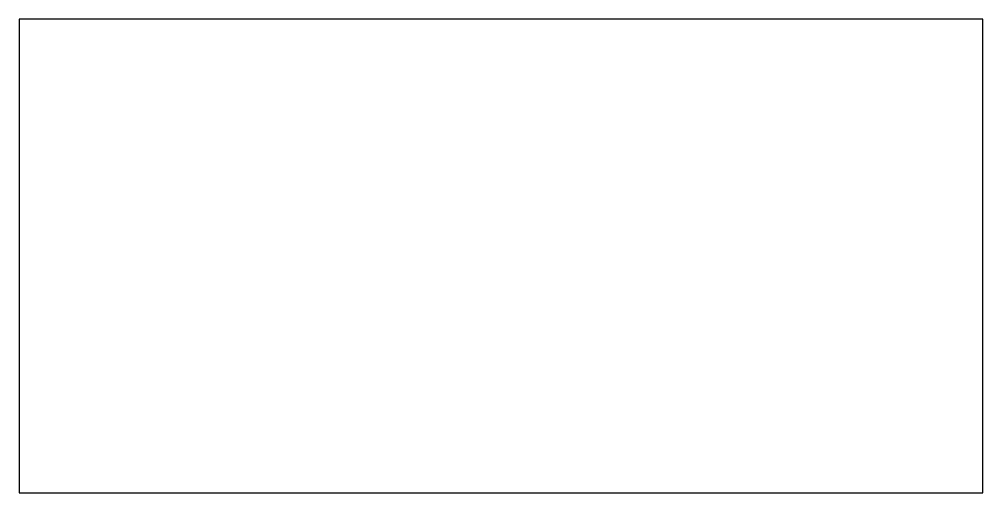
# Model space of a CAD drawing. Header units: metres. Extents: x 20 to 1180, y 60 to 630.
import ezdxf

# ---------------------------------------------------------------- set-up
doc = ezdxf.new("R2010")
doc.units = ezdxf.units.M

msp = doc.modelspace()

# ---------------------------------------------------------------- linework, layer by layer
at = {"layer": 'PARAMETRIX'}
for p, q in [((1180, 630), (20, 630)), ((20, 630), (20, 60)), ((1180, 60), (1180, 630)), ((20, 60), (1180, 60))]:
    msp.add_line(p, q, dxfattribs=at)

doc.saveas('drawing.dxf')
